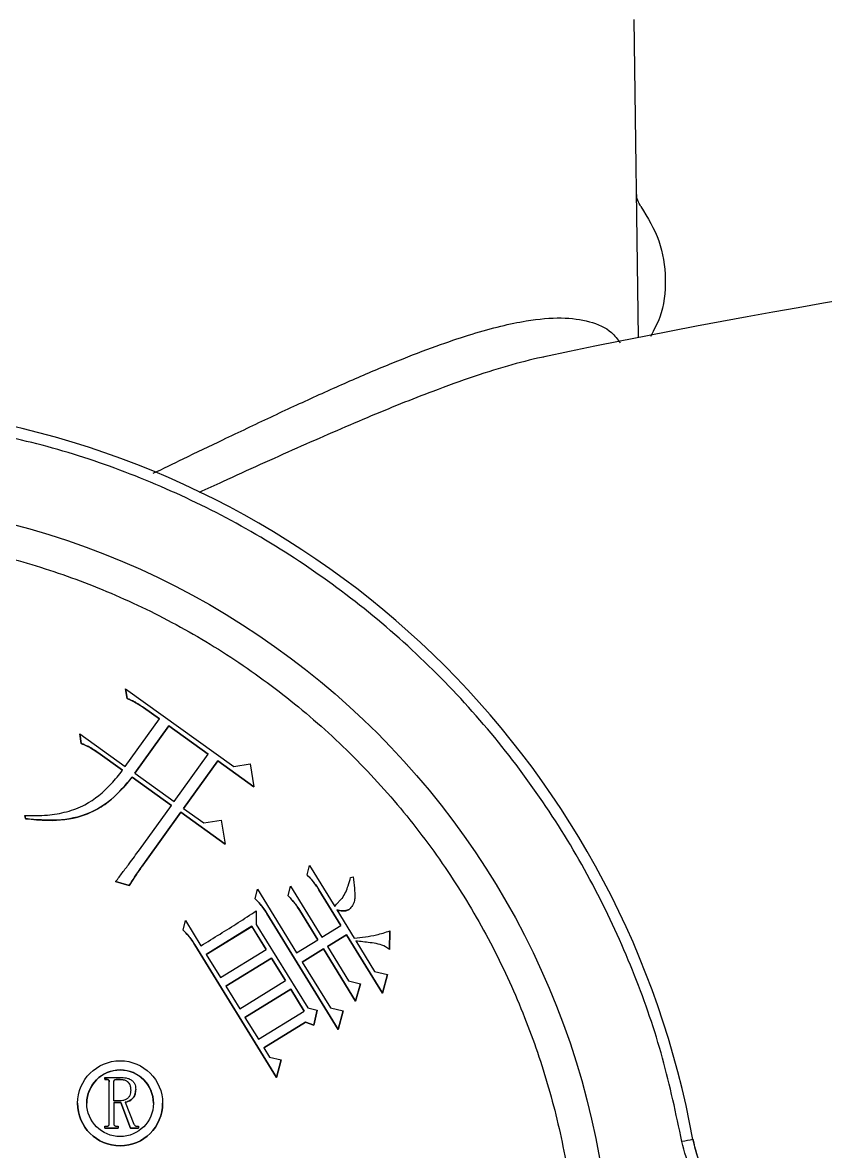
# Model space of a CAD drawing. Header units: millimetres. Extents: x 1890 to 4327, y 775 to 2498.
# Drawn here: x 3681.3 to 3753, y 2220.8 to 2321.5 of the extents above; entities that cross this region are included whole.
import ezdxf

# ---------------------------------------------------------------- set-up
doc = ezdxf.new("R2010")
doc.units = ezdxf.units.MM

msp = doc.modelspace()

# ---------------------------------------------------------------- linework, layer by layer
at = {"color": 7, "linetype": 'Continuous', "lineweight": 25}
for p, q in [((3736.285, 2293.406), (3735.914, 2321.771)), ((3727.633, 2291.635), (3727.832, 2291.671)), ((3690.669, 2261.199), (3690.525, 2262.072)), ((3690.525, 2262.072), (3700.188, 2255.13)), ((3690.525, 2262.072), (3690.525, 2262.07)), ((3690.525, 2262.07), (3690.669, 2261.197)), ((3690.669, 2261.199), (3690.669, 2261.197)), ((3693.561, 2259.378), (3692.148, 2260.393)), ((3692.148, 2260.393), (3692.148, 2260.39)), ((3692.148, 2260.39), (3693.56, 2259.377)), ((3690.515, 2255.14), (3693.561, 2259.378)), ((3694.409, 2258.769), (3691.362, 2254.531)), ((3691.363, 2254.531), (3694.409, 2258.767)), ((3697.912, 2256.252), (3694.409, 2258.769)), ((3694.409, 2258.769), (3694.409, 2258.767)), ((3694.409, 2258.767), (3697.911, 2256.251)), ((3686.59, 2257.19), (3686.446, 2258.063)), ((3686.446, 2258.063), (3690.515, 2255.14)), ((3686.446, 2258.063), (3686.446, 2258.061)), ((3686.446, 2258.061), (3686.59, 2257.188)), ((3686.59, 2257.19), (3686.59, 2257.188)), ((3690.271, 2254.801), (3688.067, 2256.383)), ((3688.067, 2256.383), (3688.067, 2256.381)), ((3688.067, 2256.381), (3690.271, 2254.799)), ((3694.866, 2252.014), (3697.912, 2256.252)), ((3698.76, 2255.643), (3695.713, 2251.405)), ((3695.715, 2251.405), (3698.76, 2255.641)), ((3701.981, 2253.327), (3698.76, 2255.643)), ((3698.76, 2255.643), (3698.76, 2255.641)), ((3698.76, 2255.641), (3701.981, 2253.325)), ((3700.188, 2255.13), (3701.647, 2255.366)), ((3701.647, 2255.366), (3701.981, 2253.327)), ((3691.362, 2254.531), (3694.866, 2252.014)), ((3694.622, 2251.675), (3691.118, 2254.192)), ((3691.118, 2254.192), (3691.118, 2254.19)), ((3691.118, 2254.19), (3694.621, 2251.674)), ((3701.981, 2253.327), (3701.981, 2253.325)), ((3691.779, 2247.72), (3694.622, 2251.675)), ((3695.713, 2251.405), (3697.522, 2250.106)), ((3681.605, 2250.489), (3681.556, 2250.781)), ((3681.556, 2250.781), (3681.556, 2250.779)), ((3681.556, 2250.779), (3681.605, 2250.486)), ((3681.605, 2250.489), (3681.605, 2250.486)), ((3695.469, 2251.066), (3692.303, 2246.659)), ((3692.303, 2246.657), (3695.469, 2251.064)), ((3699.425, 2248.223), (3695.469, 2251.066)), ((3695.469, 2251.066), (3695.469, 2251.064)), ((3695.469, 2251.064), (3699.425, 2248.221)), ((3697.522, 2250.106), (3699.076, 2250.36)), ((3699.076, 2250.36), (3699.425, 2248.223)), ((3699.425, 2248.223), (3699.425, 2248.221)), ((3692.303, 2246.659), (3692.303, 2246.657)), ((3706.731, 2245.463), (3706.937, 2246.321)), ((3706.937, 2246.321), (3709.189, 2242.659)), ((3710.612, 2245.243), (3710.825, 2245.294)), ((3690.856, 2244.527), (3689.652, 2244.876)), ((3689.652, 2244.876), (3689.652, 2244.874)), ((3689.652, 2244.874), (3690.856, 2244.525)), ((3690.856, 2244.527), (3690.856, 2244.525)), ((3702.092, 2243.342), (3702.298, 2244.2)), ((3702.298, 2244.2), (3705.786, 2238.529)), ((3705.028, 2243.599), (3705.234, 2244.459)), ((3705.234, 2244.459), (3708.031, 2239.91)), ((3709.744, 2240.963), (3707.782, 2244.154)), ((3707.782, 2244.154), (3707.782, 2244.151)), ((3707.782, 2244.151), (3709.743, 2240.963)), ((3710.982, 2243.713), (3710.982, 2243.715)), ((3702.187, 2242.261), (3702.2, 2241.046)), ((3707.676, 2239.692), (3706.079, 2242.291)), ((3706.079, 2242.291), (3706.079, 2242.289)), ((3706.079, 2242.289), (3707.675, 2239.691)), ((3709.371, 2242.363), (3710.936, 2239.823)), ((3695.676, 2240.535), (3695.882, 2241.392)), ((3695.882, 2241.392), (3697.261, 2239.148)), ((3709.502, 2231.694), (3703.143, 2242.032)), ((3703.143, 2242.032), (3703.143, 2242.03)), ((3703.143, 2242.03), (3709.502, 2231.692)), ((3701.81, 2240.886), (3697.734, 2238.38)), ((3697.735, 2238.378), (3701.81, 2240.884)), ((3703.084, 2238.819), (3701.81, 2240.886)), ((3701.81, 2240.886), (3701.81, 2240.884)), ((3701.81, 2240.884), (3703.083, 2238.818)), ((3702.2, 2241.046), (3706.78, 2233.602)), ((3708.031, 2239.91), (3709.744, 2240.963)), ((3710.252, 2240.136), (3708.539, 2239.083)), ((3708.54, 2239.082), (3710.252, 2240.134)), ((3713.45, 2234.938), (3710.252, 2240.136)), ((3710.252, 2240.136), (3710.252, 2240.134)), ((3710.252, 2240.134), (3713.45, 2234.936)), ((3714.115, 2240.475), (3714.074, 2238.821)), ((3714.074, 2238.819), (3714.115, 2240.473)), ((3714.115, 2240.475), (3714.115, 2240.473)), ((3703.996, 2227.41), (3696.727, 2239.225)), ((3696.727, 2239.225), (3696.727, 2239.222)), ((3696.727, 2239.222), (3703.996, 2227.407)), ((3705.786, 2238.529), (3707.676, 2239.692)), ((3711.079, 2239.587), (3712.752, 2236.869)), ((3697.734, 2238.38), (3699.008, 2236.312)), ((3699.008, 2236.312), (3703.084, 2238.819)), ((3708.185, 2238.865), (3706.294, 2237.701)), ((3706.295, 2237.7), (3708.185, 2238.863)), ((3711.056, 2234.198), (3708.185, 2238.865)), ((3708.185, 2238.865), (3708.185, 2238.863)), ((3708.185, 2238.863), (3711.056, 2234.196)), ((3708.539, 2239.083), (3710.43, 2236.011)), ((3714.074, 2238.821), (3714.074, 2238.819)), ((3703.554, 2238.051), (3699.478, 2235.544)), ((3699.479, 2235.542), (3703.554, 2238.049)), ((3704.792, 2236.042), (3703.554, 2238.051)), ((3703.554, 2238.051), (3703.554, 2238.049)), ((3703.554, 2238.049), (3704.791, 2236.042)), ((3706.294, 2237.701), (3708.804, 2233.625)), ((3712.752, 2236.869), (3713.897, 2236.597)), ((3713.897, 2236.597), (3713.45, 2234.938)), ((3713.45, 2234.936), (3713.897, 2236.595)), ((3713.897, 2236.597), (3713.897, 2236.595)), ((3699.478, 2235.544), (3700.716, 2233.535)), ((3700.716, 2233.535), (3704.792, 2236.042)), ((3705.264, 2235.274), (3701.188, 2232.767)), ((3701.189, 2232.766), (3705.264, 2235.272)), ((3706.461, 2233.325), (3705.264, 2235.274)), ((3705.264, 2235.274), (3705.264, 2235.272)), ((3705.264, 2235.272), (3706.46, 2233.324)), ((3710.43, 2236.011), (3711.48, 2235.76)), ((3711.48, 2235.76), (3711.056, 2234.198)), ((3711.056, 2234.196), (3711.48, 2235.758)), ((3711.48, 2235.76), (3711.48, 2235.758)), ((3711.056, 2234.198), (3711.056, 2234.196)), ((3713.45, 2234.938), (3713.45, 2234.936)), ((3702.385, 2230.818), (3706.461, 2233.325)), ((3706.78, 2233.602), (3707.64, 2233.399)), ((3707.64, 2233.399), (3707.322, 2232.061)), ((3707.322, 2232.059), (3707.64, 2233.397)), ((3707.64, 2233.399), (3707.64, 2233.397)), ((3708.804, 2233.625), (3709.947, 2233.353)), ((3709.947, 2233.353), (3709.502, 2231.694)), ((3709.502, 2231.692), (3709.947, 2233.351)), ((3709.947, 2233.353), (3709.947, 2233.351)), ((3701.188, 2232.767), (3702.385, 2230.818)), ((3706.579, 2232.338), (3702.858, 2230.05)), ((3702.859, 2230.048), (3706.579, 2232.336)), ((3707.322, 2232.061), (3706.579, 2232.338)), ((3706.579, 2232.338), (3706.579, 2232.336)), ((3706.579, 2232.336), (3707.322, 2232.059)), ((3707.322, 2232.061), (3707.322, 2232.059)), ((3709.502, 2231.694), (3709.502, 2231.692)), ((3702.858, 2230.05), (3703.366, 2229.223)), ((3703.366, 2229.223), (3704.417, 2228.974)), ((3704.417, 2228.974), (3703.996, 2227.41)), ((3703.996, 2227.407), (3704.417, 2228.972)), ((3704.417, 2228.974), (3704.417, 2228.972)), ((3688.679, 2227.24), (3688.679, 2227.398)), ((3688.679, 2227.398), (3690.179, 2227.398)), ((3688.837, 2227.24), (3688.679, 2227.24)), ((3688.679, 2227.24), (3688.679, 2227.238)), ((3688.679, 2227.238), (3688.837, 2227.238)), ((3688.837, 2227.24), (3688.837, 2227.238)), ((3689.074, 2223.267), (3689.074, 2227.03)), ((3689.495, 2225.319), (3689.495, 2227.03)), ((3689.731, 2227.24), (3690.021, 2227.24)), ((3689.731, 2227.24), (3689.731, 2227.238)), ((3689.731, 2227.238), (3690.021, 2227.238)), ((3690.021, 2227.24), (3690.021, 2227.238)), ((3703.996, 2227.41), (3703.996, 2227.407)), ((3686.259, 2225.102), (3686.259, 2225.1)), ((3690.074, 2225.319), (3689.495, 2225.319)), ((3690.1, 2225.161), (3689.495, 2225.161)), ((3689.495, 2225.161), (3689.495, 2223.267)), ((3689.495, 2225.159), (3690.1, 2225.159)), ((3690.968, 2222.898), (3690.1, 2225.161)), ((3690.1, 2225.161), (3690.1, 2225.159)), ((3690.1, 2225.159), (3690.968, 2222.896)), ((3690.495, 2225.188), (3691.284, 2223.24)), ((3693.844, 2225.1), (3693.844, 2225.102)), ((3688.679, 2222.898), (3688.679, 2223.056)), ((3688.679, 2223.056), (3688.837, 2223.056)), ((3689.731, 2223.056), (3689.889, 2223.056)), ((3689.889, 2223.056), (3689.889, 2222.898)), ((3691.547, 2223.056), (3691.705, 2223.056)), ((3691.705, 2223.056), (3691.705, 2222.898)), ((3689.889, 2222.898), (3688.679, 2222.898)), ((3688.679, 2222.898), (3688.679, 2222.896)), ((3688.679, 2222.896), (3689.889, 2222.896)), ((3689.889, 2222.898), (3689.889, 2222.896)), ((3691.705, 2222.898), (3690.968, 2222.898)), ((3690.968, 2222.898), (3690.968, 2222.896)), ((3690.968, 2222.896), (3691.705, 2222.896)), ((3691.705, 2222.898), (3691.705, 2222.896))]:
    msp.add_line(p, q, dxfattribs=at)
for centre, radius in [((3662.436, 2207.547), 71.5), ((3690.051, 2225.102), 3.792), ((3690.051, 2225.102), 2.971)]:
    msp.add_circle(centre, radius, dxfattribs=at)
for centre, radius, start, end in [((3863.625, 1648.969), 656.897, 95.489386, 101.924805), ((3662.437, 2207.545), 80, 10.30617, 79.69396), ((3690.051, 2225.1), 2.971, 0.0001, 179.9999), ((3690.051, 2225.1), 3.792, 180.00009, 359.99975), ((3761.643, 2104.948), 118.693, 99.94425, 100.42679), ((3750.984, 2223.646), 10, 190.30615, 249.41337)]:
    msp.add_arc(centre, radius, start, end, dxfattribs=at)
for points, knots in [([(3736.506, 2305.079), (3736.397, 2305.256), (3736.176, 2305.613), (3736.137, 2306.03), (3736.118, 2306.239)], [0, 0, 0, 0, 0.4971187, 1, 1, 1, 1]), ([(3736.506, 2305.079), (3737.108, 2304.086), (3738.312, 2302.1), (3738.814, 2298.626), (3738.52, 2295.631), (3737.662, 2294.06), (3737.359, 2293.504)], [0, 0, 0, 0, 0.2818923, 0.5637846, 0.8456768, 1, 1, 1, 1]), ([(3693.002, 2281.287), (3693.899, 2281.72), (3696.007, 2282.738), (3699.515, 2284.427), (3703.499, 2286.321), (3707.61, 2288.225), (3711.557, 2289.976), (3715.256, 2291.515), (3718.562, 2292.77), (3721.463, 2293.735), (3724.007, 2294.441), (3726.729, 2295.005), (3729.47, 2295.252), (3732, 2294.895), (3733.74, 2294.147), (3734.412, 2293.253), (3734.651, 2292.934)], [0, 0, 0, 0, 0.0451429, 0.106195, 0.1818406, 0.2569786, 0.3330669, 0.4089578, 0.4809324, 0.5453703, 0.6077302, 0.6681576, 0.7628826, 0.854957, 0.9482806, 1, 1, 1, 1]), ([(3728.022, 2291.718), (3727.032, 2291.488), (3725.032, 2291.025), (3721.642, 2289.953), (3717.387, 2288.422), (3712.144, 2286.303), (3705.848, 2283.559), (3700.801, 2281.275), (3697.783, 2279.897), (3697.074, 2279.573)], [0, 0, 0, 0, 0.122639, 0.2477412, 0.3757787, 0.5645067, 0.75334, 0.9420073, 1, 1, 1, 1]), ([(3740.162, 2221.681), (3739.635, 2224.176), (3738.573, 2229.214), (3736.034, 2236.591), (3732.765, 2243.833), (3728.703, 2250.812), (3723.891, 2257.415), (3718.398, 2263.508), (3712.305, 2269.001), (3705.702, 2273.813), (3698.723, 2277.875), (3691.481, 2281.145), (3684.104, 2283.683), (3679.066, 2284.746), (3676.57, 2285.272)], [0, 0, 0, 0, 0.0799588, 0.1613715, 0.2441424, 0.3288926, 0.4142166, 0.5, 0.5857784, 0.6711024, 0.7558576, 0.8386237, 0.9200388, 1, 1, 1, 1]), ([(3593.936, 2207.553), (3593.991, 2209.642), (3594.101, 2213.821), (3595.011, 2220.159), (3596.497, 2226.512), (3598.671, 2232.877), (3601.502, 2239.101), (3605.016, 2245.123), (3609.17, 2250.815), (3613.913, 2256.077), (3619.175, 2260.82), (3624.866, 2264.974), (3630.889, 2268.488), (3637.112, 2271.319), (3643.478, 2273.491), (3649.83, 2274.986), (3656.169, 2275.863), (3662.436, 2276.148), (3668.704, 2275.863), (3675.042, 2274.986), (3681.395, 2273.491), (3687.761, 2271.319), (3693.984, 2268.488), (3700.006, 2264.974), (3705.698, 2260.82), (3710.96, 2256.077), (3715.703, 2250.815), (3719.857, 2245.123), (3723.371, 2239.101), (3726.202, 2232.878), (3728.376, 2226.512), (3729.862, 2220.159), (3730.772, 2213.821), (3730.882, 2209.642), (3730.936, 2207.553)], [0, 0, 0, 0, 0.02912361, 0.05824846, 0.08912004, 0.11999406, 0.1519015, 0.18431275, 0.21706879, 0.24999999, 0.2829312, 0.31568724, 0.34809849, 0.38000593, 0.41087751, 0.44175153, 0.47087453, 0.49999999, 0.52912299, 0.55824846, 0.58912004, 0.61999406, 0.6519015, 0.68431275, 0.71706879, 0.74999999, 0.7829312, 0.81568724, 0.84809849, 0.88000593, 0.91087751, 0.94175153, 0.97087515, 1, 1, 1, 1]), ([(3692.148, 2260.393), (3692.011, 2260.488), (3691.737, 2260.678), (3691.248, 2260.96), (3690.881, 2261.111), (3690.669, 2261.199)], [0, 0, 0, 0, 0.2959723, 0.5921499, 1, 1, 1, 1]), ([(3690.669, 2261.197), (3690.824, 2261.135), (3691.133, 2261.01), (3691.631, 2260.744), (3691.959, 2260.52), (3692.148, 2260.39)], [0, 0, 0, 0, 0.2959938, 0.5922002, 1, 1, 1, 1]), ([(3688.067, 2256.383), (3687.93, 2256.478), (3687.656, 2256.668), (3687.168, 2256.95), (3686.802, 2257.102), (3686.59, 2257.19)], [0, 0, 0, 0, 0.2963846, 0.5929775, 1, 1, 1, 1]), ([(3686.59, 2257.188), (3686.745, 2257.125), (3687.054, 2257), (3687.551, 2256.734), (3687.878, 2256.51), (3688.067, 2256.381)], [0, 0, 0, 0, 0.29640362, 0.59301786, 1, 1, 1, 1]), ([(3681.556, 2250.781), (3682.225, 2250.768), (3683.478, 2250.744), (3685.293, 2251.055), (3687.337, 2251.814), (3688.993, 2253.2), (3689.943, 2254.39), (3690.271, 2254.801)], [0, 0, 0, 0, 0.1989974, 0.3726503, 0.5456254, 0.8432566, 1, 1, 1, 1]), ([(3691.118, 2254.192), (3690.695, 2253.675), (3689.629, 2252.372), (3687.406, 2250.807), (3684.466, 2250.221), (3682.556, 2250.4), (3681.605, 2250.489)], [0, 0, 0, 0, 0.1857159, 0.4679578, 0.7348593, 1, 1, 1, 1]), ([(3681.605, 2250.486), (3682.268, 2250.419), (3683.938, 2250.25), (3686.17, 2250.478), (3688.049, 2251.31), (3689.638, 2252.416), (3690.544, 2253.502), (3691.118, 2254.19)], [0, 0, 0, 0, 0.185366, 0.4664547, 0.6092257, 0.7523052, 1, 1, 1, 1]), ([(3689.652, 2244.876), (3689.855, 2245.141), (3690.261, 2245.67), (3690.817, 2246.409), (3691.324, 2247.092), (3691.627, 2247.51), (3691.779, 2247.72)], [0, 0, 0, 0, 0.2816241, 0.5632509, 0.7816188, 1, 1, 1, 1]), ([(3692.303, 2246.659), (3692.109, 2246.387), (3691.764, 2245.902), (3691.284, 2245.189), (3690.999, 2244.748), (3690.856, 2244.527)], [0, 0, 0, 0, 0.3881543, 0.694028, 1, 1, 1, 1]), ([(3690.856, 2244.525), (3691.037, 2244.805), (3691.361, 2245.306), (3691.846, 2246.014), (3692.15, 2246.443), (3692.303, 2246.657)], [0, 0, 0, 0, 0.3881545, 0.6940292, 1, 1, 1, 1]), ([(3707.782, 2244.154), (3707.691, 2244.293), (3707.51, 2244.574), (3707.17, 2245.022), (3706.892, 2245.302), (3706.731, 2245.463)], [0, 0, 0, 0, 0.2970338, 0.5942695, 1, 1, 1, 1]), ([(3706.731, 2245.461), (3706.85, 2245.344), (3707.087, 2245.109), (3707.441, 2244.673), (3707.657, 2244.342), (3707.782, 2244.151)], [0, 0, 0, 0, 0.297059, 0.59435, 1, 1, 1, 1]), ([(3709.872, 2243.404), (3709.979, 2243.579), (3710.192, 2243.928), (3710.412, 2244.557), (3710.541, 2244.997), (3710.612, 2245.243)], [0, 0, 0, 0, 0.3080819, 0.6148901, 1, 1, 1, 1]), ([(3710.825, 2245.294), (3710.871, 2244.964), (3710.958, 2244.327), (3711.011, 2243.55), (3710.915, 2242.939), (3710.706, 2242.617), (3710.538, 2242.448), (3710.489, 2242.399)], [0, 0, 0, 0, 0.3287543, 0.6337994, 0.7646363, 0.9315296, 1, 1, 1, 1]), ([(3703.143, 2242.032), (3703.052, 2242.172), (3702.871, 2242.452), (3702.532, 2242.9), (3702.253, 2243.18), (3702.092, 2243.342)], [0, 0, 0, 0, 0.2970338, 0.5942695, 1, 1, 1, 1]), ([(3702.092, 2243.34), (3702.211, 2243.222), (3702.448, 2242.988), (3702.803, 2242.551), (3703.018, 2242.221), (3703.143, 2242.03)], [0, 0, 0, 0, 0.297059, 0.59435, 1, 1, 1, 1]), ([(3706.079, 2242.291), (3705.988, 2242.431), (3705.807, 2242.712), (3705.467, 2243.159), (3705.189, 2243.438), (3705.028, 2243.599)], [0, 0, 0, 0, 0.2973696, 0.5949685, 1, 1, 1, 1]), ([(3705.028, 2243.597), (3705.147, 2243.479), (3705.384, 2243.245), (3705.74, 2242.81), (3705.955, 2242.48), (3706.079, 2242.289)], [0, 0, 0, 0, 0.2973888, 0.5950408, 1, 1, 1, 1]), ([(3709.189, 2242.659), (3709.296, 2242.789), (3709.456, 2242.984), (3709.691, 2243.226), (3709.812, 2243.344), (3709.872, 2243.404)], [0, 0, 0, 0, 0.4983742, 0.7490822, 1, 1, 1, 1]), ([(3697.261, 2239.148), (3697.828, 2239.498), (3698.938, 2240.183), (3700.588, 2241.209), (3701.654, 2241.91), (3702.187, 2242.261)], [0, 0, 0, 0, 0.3431832, 0.6715556, 1, 1, 1, 1]), ([(3710.489, 2242.399), (3710.36, 2242.345), (3710.078, 2242.225), (3709.684, 2242.278), (3709.449, 2242.342), (3709.371, 2242.363)], [0, 0, 0, 0, 0.3603885, 0.7895238, 1, 1, 1, 1]), ([(3709.371, 2242.361), (3709.503, 2242.326), (3709.768, 2242.256), (3710.163, 2242.246), (3710.389, 2242.351), (3710.489, 2242.397)], [0, 0, 0, 0, 0.3565847, 0.7163644, 1, 1, 1, 1]), ([(3696.727, 2239.225), (3696.636, 2239.365), (3696.455, 2239.645), (3696.116, 2240.093), (3695.837, 2240.373), (3695.676, 2240.535)], [0, 0, 0, 0, 0.2970338, 0.5942695, 1, 1, 1, 1]), ([(3695.676, 2240.532), (3695.795, 2240.415), (3696.032, 2240.181), (3696.387, 2239.744), (3696.602, 2239.413), (3696.727, 2239.222)], [0, 0, 0, 0, 0.297059, 0.59435, 1, 1, 1, 1]), ([(3710.936, 2239.823), (3711.267, 2239.862), (3711.929, 2239.939), (3713.001, 2240.116), (3713.717, 2240.347), (3714.115, 2240.475)], [0, 0, 0, 0, 0.3073895, 0.6148574, 1, 1, 1, 1]), ([(3714.074, 2238.821), (3713.961, 2238.907), (3713.464, 2239.281), (3712.383, 2239.415), (3711.497, 2239.532), (3711.079, 2239.587)], [0, 0, 0, 0, 0.1355582, 0.5925172, 1, 1, 1, 1]), ([(3689.074, 2227.03), (3689.072, 2227.061), (3689.07, 2227.11), (3689.04, 2227.171), (3689, 2227.208), (3688.931, 2227.237), (3688.875, 2227.239), (3688.837, 2227.24)], [0, 0, 0, 0, 0.2504106, 0.398556, 0.5474402, 0.6862357, 1, 1, 1, 1]), ([(3688.837, 2227.238), (3688.874, 2227.237), (3688.93, 2227.235), (3689, 2227.207), (3689.04, 2227.168), (3689.067, 2227.112), (3689.073, 2227.063), (3689.073, 2227.032), (3689.074, 2227.028)], [0, 0, 0, 0, 0.3046765, 0.4550368, 0.6065485, 0.7453901, 0.9603697, 1, 1, 1, 1]), ([(3689.495, 2227.03), (3689.496, 2227.057), (3689.499, 2227.103), (3689.53, 2227.163), (3689.58, 2227.207), (3689.65, 2227.237), (3689.704, 2227.239), (3689.731, 2227.24)], [0, 0, 0, 0, 0.2228941, 0.3848357, 0.547319, 0.7730719, 1, 1, 1, 1]), ([(3689.495, 2227.028), (3689.496, 2227.054), (3689.499, 2227.101), (3689.53, 2227.161), (3689.58, 2227.205), (3689.65, 2227.234), (3689.704, 2227.237), (3689.731, 2227.238)], [0, 0, 0, 0, 0.2228941, 0.3848357, 0.547319, 0.7730719, 1, 1, 1, 1]), ([(3690.021, 2227.24), (3690.163, 2227.233), (3690.389, 2227.221), (3690.674, 2227.084), (3690.861, 2226.885), (3690.978, 2226.61), (3690.989, 2226.402), (3690.995, 2226.293)], [0, 0, 0, 0, 0.2723579, 0.4349177, 0.5983033, 0.7904262, 1, 1, 1, 1]), ([(3690.021, 2227.238), (3690.163, 2227.231), (3690.389, 2227.219), (3690.674, 2227.082), (3690.861, 2226.883), (3690.978, 2226.608), (3690.989, 2226.399), (3690.995, 2226.291)], [0, 0, 0, 0, 0.2723579, 0.4349177, 0.5983033, 0.7904262, 1, 1, 1, 1]), ([(3690.179, 2227.398), (3690.367, 2227.389), (3690.671, 2227.373), (3691.039, 2227.208), (3691.268, 2227.001), (3691.418, 2226.707), (3691.433, 2226.479), (3691.442, 2226.346)], [0, 0, 0, 0, 0.30018461, 0.48444422, 0.63593427, 0.78774483, 1, 1, 1, 1]), ([(3690.995, 2226.293), (3690.984, 2226.122), (3690.967, 2225.864), (3690.772, 2225.574), (3690.553, 2225.416), (3690.311, 2225.33), (3690.145, 2225.322), (3690.074, 2225.319)], [0, 0, 0, 0, 0.3308835, 0.5011791, 0.6709162, 0.8596877, 1, 1, 1, 1]), ([(3691.442, 2226.346), (3691.433, 2226.198), (3691.417, 2225.94), (3691.246, 2225.605), (3690.982, 2225.366), (3690.719, 2225.228), (3690.542, 2225.196), (3690.495, 2225.188)], [0, 0, 0, 0, 0.267946, 0.4692773, 0.6704052, 0.9119953, 1, 1, 1, 1]), ([(3690.495, 2225.185), (3690.639, 2225.225), (3690.91, 2225.299), (3691.21, 2225.558), (3691.4, 2225.891), (3691.438, 2226.163), (3691.442, 2226.323), (3691.442, 2226.343)], [0, 0, 0, 0, 0.2708017, 0.5092108, 0.7050775, 0.9633829, 1, 1, 1, 1]), ([(3688.837, 2223.056), (3688.882, 2223.058), (3688.945, 2223.06), (3689.017, 2223.1), (3689.054, 2223.147), (3689.072, 2223.206), (3689.073, 2223.248), (3689.074, 2223.267)], [0, 0, 0, 0, 0.3640306, 0.510061, 0.6558643, 0.8438409, 1, 1, 1, 1]), ([(3689.495, 2223.267), (3689.496, 2223.241), (3689.499, 2223.196), (3689.528, 2223.136), (3689.576, 2223.092), (3689.646, 2223.062), (3689.701, 2223.058), (3689.731, 2223.056)], [0, 0, 0, 0, 0.2102235, 0.3757588, 0.5425339, 0.746796, 1, 1, 1, 1]), ([(3691.284, 2223.24), (3691.298, 2223.215), (3691.325, 2223.165), (3691.382, 2223.103), (3691.46, 2223.063), (3691.516, 2223.059), (3691.547, 2223.056)], [0, 0, 0, 0, 0.2494577, 0.5009802, 0.7310389, 1, 1, 1, 1]), ([(3747.116, 2213.351), (3746.27, 2213.742), (3744.547, 2214.537), (3742.455, 2216.527), (3740.87, 2218.941), (3740.395, 2220.778), (3740.162, 2221.681)], [0, 0, 0, 0, 0.2457963, 0.5, 0.7542037, 1, 1, 1, 1]), ([(3742.497, 2218.577), (3742.309, 2218.847), (3741.626, 2219.829), (3741.36, 2221.008), (3741.167, 2221.863)], [0, 0, 0, 0, 0.2750286, 1, 1, 1, 1])]:
    msp.add_open_spline(points, degree=3, knots=knots, dxfattribs=at)

doc.saveas('drawing.dxf')
